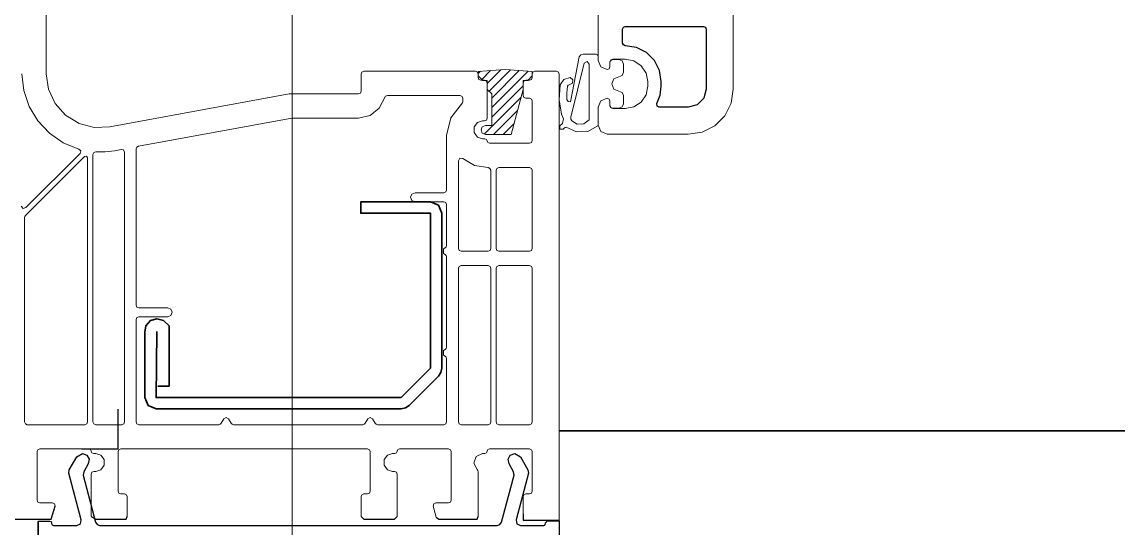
# Model space of a CAD drawing. Header units: millimetres. Extents: x 3755 to 5685, y 4194 to 7013.
# Drawn here: x 4320.8 to 4442.6, y 6143.1 to 6199.4 of the extents above; entities that cross this region are included whole.
import ezdxf

# ---------------------------------------------------------------- set-up
doc = ezdxf.new("R2010")
doc.units = ezdxf.units.MM
doc.linetypes.add('WIN_SOLID', pattern=[0])
for name, color, linetype, lineweight in [('Xella 025', 7, 'Continuous', 25), ('Xella 035', 7, 'Continuous', 35), ('Xella Bemaßung', 7, 'Continuous', 13), ('Xella-Text', 7, 'WIN_SOLID', 13)]:
    doc.layers.add(name, color=color, linetype=linetype, lineweight=lineweight)

msp = doc.modelspace()

# ---------------------------------------------------------------- linework, layer by layer
at = {"layer": 'Xella 025', "linetype": 'Continuous', "lineweight": 15}
for p, q in [((4399.81, 6191.88), (4399.81, 6368.88)), ((4384.81, 6206.38), (4384.81, 6195.08)), ((4386.11, 6194.93), (4386.19, 6195.1)), ((4386.36, 6195.18), (4386.19, 6195.1)), ((4386.19, 6195.1), (4386.2, 6195.14)), ((4386.2, 6195.14), (4386.41, 6195.23)), ((4387.11, 6195.18), (4386.36, 6195.18)), ((4386.41, 6195.23), (4387.81, 6195.23)), ((4387.47, 6195.03), (4387.11, 6195.18)), ((4387.81, 6195.23), (4388.77, 6195.04)), ((4371.86, 6192.98), (4372.84, 6193.96)), ((4373.98, 6194.03), (4372.48, 6192.53)), ((4372.68, 6191.67), (4375.04, 6194.03)), ((4376.03, 6193.96), (4372.98, 6190.91)), ((4372.98, 6189.85), (4377.03, 6193.9)), ((4384.81, 6195.08), (4385.11, 6194.37)), ((4385.11, 6194.37), (4385.81, 6194.08)), ((4385.81, 6194.08), (4386.03, 6194.16)), ((4386.03, 6194.16), (4386.11, 6194.38)), ((4386.11, 6194.38), (4386.11, 6194.93)), ((4387.61, 6194.68), (4387.47, 6195.03)), ((4387.61, 6193.78), (4387.61, 6194.68)), ((4388.77, 6195.04), (4389.58, 6194.49)), ((4389.58, 6194.49), (4390.12, 6193.68)), ((4371.48, 6193.65), (4371.71, 6193.88)), ((4386.31, 6192.48), (4386.55, 6193.04)), ((4386.55, 6193.04), (4387.47, 6193.42)), ((4387.47, 6193.42), (4387.61, 6193.78)), ((4390.12, 6193.68), (4390.31, 6192.73)), ((4390.31, 6192.73), (4390.31, 6192.23)), ((4376.48, 6192.28), (4372.98, 6188.78)), ((4386.55, 6191.91), (4386.31, 6192.48)), ((4387.47, 6191.53), (4386.55, 6191.91)), ((4387.61, 6191.18), (4387.47, 6191.53)), ((4390.31, 6192.23), (4390.12, 6191.27)), ((4399.57, 6190.33), (4399.81, 6191.88)), ((4372.16, 6186.91), (4376.24, 6190.99)), ((4385.11, 6190.58), (4384.81, 6189.88)), ((4385.81, 6190.88), (4385.11, 6190.58)), ((4386.03, 6190.79), (4385.81, 6190.88)), ((4386.11, 6190.58), (4386.03, 6190.79)), ((4386.11, 6190.03), (4386.11, 6190.58)), ((4387.47, 6189.92), (4387.61, 6190.28)), ((4387.61, 6190.28), (4387.61, 6191.18)), ((4389.58, 6190.46), (4388.77, 6189.92)), ((4390.12, 6191.27), (4389.58, 6190.46)), ((4398.86, 6188.94), (4399.57, 6190.33)), ((4373.18, 6186.87), (4375.85, 6189.54)), ((4384.81, 6189.88), (4384.81, 6187.96)), ((4386.19, 6189.85), (4386.11, 6190.03)), ((4386.2, 6189.81), (4386.19, 6189.85)), ((4386.19, 6189.85), (4386.36, 6189.78)), ((4386.41, 6189.73), (4386.2, 6189.81)), ((4386.36, 6189.78), (4387.11, 6189.78)), ((4387.81, 6189.73), (4386.41, 6189.73)), ((4387.11, 6189.78), (4387.47, 6189.92)), ((4388.77, 6189.92), (4387.81, 6189.73)), ((4375.46, 6188.09), (4374.24, 6186.87)), ((4384.81, 6187.96), (4384.81, 6187.88)), ((4384.81, 6187.88), (4385.11, 6187.17)), ((4396.36, 6187.12), (4397.75, 6187.83)), ((4397.75, 6187.83), (4398.86, 6188.94)), ((4385.11, 6187.17), (4385.81, 6186.88)), ((4385.81, 6186.88), (4394.81, 6186.88)), ((4394.81, 6186.88), (4396.36, 6187.12))]:
    msp.add_line(p, q, dxfattribs=at)
at = {"layer": 'Xella 025', "linetype": 'Continuous'}
for p, q in [((4387.51, 6198.58), (4387.6, 6198.79)), ((4387.6, 6198.79), (4387.81, 6198.88)), ((4387.81, 6198.88), (4396.51, 6198.88)), ((4396.51, 6198.88), (4396.73, 6198.79)), ((4396.73, 6198.79), (4396.81, 6198.58)), ((4387.51, 6197.03), (4387.51, 6198.58)), ((4396.81, 6198.58), (4396.81, 6191.88)), ((4387.6, 6196.81), (4387.51, 6197.03)), ((4387.81, 6196.73), (4387.6, 6196.81)), ((4389.05, 6196.53), (4387.81, 6196.73)), ((4390.17, 6195.96), (4389.05, 6196.53)), ((4391.05, 6195.08), (4390.17, 6195.96)), ((4391.62, 6193.96), (4391.05, 6195.08)), ((4391.81, 6192.73), (4391.62, 6193.96)), ((4391.81, 6192.23), (4391.81, 6192.73)), ((4391.69, 6191.24), (4391.81, 6192.23)), ((4396.81, 6191.88), (4396.55, 6190.88)), ((4391.33, 6190.32), (4391.69, 6191.24)), ((4391.34, 6190.02), (4391.33, 6190.32)), ((4396.55, 6190.88), (4395.81, 6190.14)), ((4391.59, 6189.88), (4391.34, 6190.02)), ((4394.81, 6189.88), (4391.59, 6189.88)), ((4395.81, 6190.14), (4394.81, 6189.88))]:
    msp.add_line(p, q, dxfattribs=at)
at = {"layer": 'Xella 025'}
for p, q in [((4331.46, 6151.88), (4331.46, 6156.32)), ((4326.86, 6151), (4327.49, 6151.37)), ((4327.39, 6151.88), (4331.46, 6151.88)), ((4327.49, 6151.37), (4327.98, 6151.2)), ((4375.03, 6151.2), (4375.53, 6151.37)), ((4375.53, 6151.37), (4376.16, 6151)), ((4326.01, 6149.55), (4326.86, 6151)), ((4328.13, 6150.24), (4327.63, 6149.33)), ((4327.98, 6151.2), (4328.22, 6150.75)), ((4328.22, 6150.75), (4328.13, 6150.24)), ((4374.79, 6150.75), (4375.03, 6151.2)), ((4374.89, 6150.24), (4374.79, 6150.75)), ((4375.4, 6149.33), (4374.89, 6150.24)), ((4376.16, 6151), (4376.99, 6149.55)), ((4325.97, 6149.17), (4326.01, 6149.55)), ((4327.36, 6143.99), (4325.97, 6149.17)), ((4327.63, 6149.33), (4327.57, 6148.96)), ((4327.57, 6148.96), (4328.95, 6143.75)), ((4374.05, 6143.75), (4375.45, 6148.96)), ((4375.45, 6148.96), (4375.4, 6149.33)), ((4377.05, 6149.17), (4375.67, 6144.01)), ((4376.99, 6149.55), (4377.05, 6149.17)), ((4324.03, 6144.08), (4324.45, 6145.5)), ((4319.76, 6144.08), (4324.03, 6144.08)), ((4327.26, 6143.56), (4327.36, 6143.99)), ((4328.46, 6144.38), (4328.98, 6144.08)), ((4328.98, 6144.08), (4332.34, 6144.08)), ((4332.34, 6144.08), (4332.46, 6144.38)), ((4358.46, 6144.38), (4358.76, 6144.08)), ((4358.76, 6144.08), (4362.16, 6144.08)), ((4362.16, 6144.08), (4362.46, 6144.38)), ((4366.8, 6144.3), (4367.09, 6144.08)), ((4367.09, 6144.08), (4371.34, 6144.08)), ((4371.34, 6144.08), (4371.46, 6144.38)), ((4375.67, 6144.01), (4375.75, 6143.56)), ((4376.46, 6144.68), (4376.46, 6143.96)), ((4376.46, 6143.96), (4380.46, 6143.96)), ((4322.57, 6143.86), (4323.86, 6143.86)), ((4323.86, 6143.86), (4324, 6143.81)), ((4324, 6143.81), (4324.06, 6143.58)), ((4324.06, 6143.58), (4324.12, 6143.43)), ((4324.12, 6143.43), (4324.26, 6143.37)), ((4324.26, 6143.37), (4326.86, 6143.37)), ((4326.86, 6143.37), (4327.26, 6143.56)), ((4328.95, 6143.75), (4329.14, 6143.47)), ((4329.14, 6143.47), (4329.44, 6143.37)), ((4329.44, 6143.37), (4373.57, 6143.37)), ((4373.57, 6143.37), (4373.87, 6143.47)), ((4373.87, 6143.47), (4374.05, 6143.75)), ((4375.75, 6143.56), (4376.15, 6143.37)), ((4376.15, 6143.37), (4378.76, 6143.37)), ((4378.76, 6143.37), (4378.9, 6143.43)), ((4378.9, 6143.43), (4378.96, 6143.68)), ((4378.96, 6143.68), (4379.16, 6143.88)), ((4379.16, 6143.88), (4380.48, 6143.88)), ((4380.48, 6143.88), (4380.48, 6138.88))]:
    msp.add_line(p, q, dxfattribs=at)
at = {"layer": 'Xella 025', "linetype": 'Continuous', "lineweight": 15, "flags": 128}
for points in [[(4372.46, 6188.68), (4372.46, 6192.58), (4372.38, 6192.79), (4372.16, 6192.88), (4371.76, 6192.88), (4371.55, 6192.96), (4371.46, 6193.18), (4371.46, 6193.58), (4371.38, 6193.79), (4371.16, 6193.88), (4358.76, 6193.88), (4358.55, 6193.79), (4358.46, 6193.58), (4358.46, 6191.68), (4358.38, 6191.46), (4358.16, 6191.38), (4350.46, 6191.37), (4330.55, 6187.71), (4328.81, 6187.65), (4327.12, 6188.09), (4325.62, 6189), (4324.46, 6190.3), (4323.72, 6191.88), (4323.46, 6193.61), (4323.46, 6205.67)], [(4386.19, 6195.1), (4386.11, 6194.93), (4386.11, 6194.38), (4386.03, 6194.16), (4385.81, 6194.08), (4385.11, 6194.37), (4384.81, 6195.08), (4384.81, 6195.52), (4384.74, 6195.7), (4384.56, 6195.77), (4383.13, 6195.77), (4382.86, 6195.7), (4382.68, 6195.49), (4381.71, 6190.5), (4381.46, 6190.54), (4381.33, 6190.75), (4381.3, 6191.49), (4381.38, 6192.22), (4381.45, 6192.35), (4381.59, 6192.38), (4381.96, 6192.55), (4382, 6192.95), (4381.68, 6193.18), (4380.97, 6192.98), (4380.59, 6192.36), (4380.47, 6190.72), (4380.73, 6189.1), (4380.96, 6188.61), (4380.82, 6188.08), (4380.54, 6187.8), (4380.54, 6187.45), (4380.89, 6187.45), (4381.01, 6187.57), (4381.12, 6187.64), (4381.25, 6187.66), (4382.4, 6187.14), (4383.65, 6187.2), (4384.75, 6187.82), (4384.8, 6187.88), (4384.81, 6187.96), (4384.81, 6189.88), (4385.11, 6190.58), (4385.81, 6190.88), (4386.03, 6190.79), (4386.11, 6190.58), (4386.11, 6190.03), (4386.19, 6189.85), (4386.36, 6189.78), (4387.11, 6189.78), (4387.47, 6189.92), (4387.61, 6190.28), (4387.61, 6191.18), (4387.47, 6191.53)], [(4380.46, 6143.88), (4380.46, 6193.58), (4380.38, 6193.79), (4380.16, 6193.88), (4377.76, 6193.88), (4377.55, 6193.79), (4377.46, 6193.58), (4377.46, 6193.18), (4377.38, 6192.96), (4377.16, 6192.88), (4376.76, 6192.88), (4376.55, 6192.79), (4376.46, 6192.58), (4376.46, 6191.18), (4376.55, 6190.96), (4376.76, 6190.88), (4377.16, 6190.88), (4377.38, 6190.79), (4377.46, 6190.58), (4377.46, 6186.18), (4377.38, 6185.96), (4377.16, 6185.88), (4372.72, 6185.88), (4372.54, 6185.95), (4372.39, 6186.3), (4372.22, 6186.38), (4371.96, 6186.38), (4371.38, 6186.57), (4371.01, 6187.07), (4371.01, 6187.69), (4371.38, 6188.19), (4371.96, 6188.38), (4372.16, 6188.38), (4372.38, 6188.46), (4372.46, 6188.68), (4372.48, 6192.87), (4371.98, 6192.87), (4371.48, 6193.37), (4371.48, 6193.87), (4374.48, 6194.07), (4377.48, 6193.87), (4377.48, 6193.37), (4376.98, 6192.87), (4376.48, 6192.87), (4376.48, 6191.87), (4375.14, 6186.87), (4372.28, 6186.87), (4371.92, 6187.01), (4371.78, 6187.37), (4371.92, 6187.72), (4372.27, 6187.87), (4372.98, 6187.87), (4372.98, 6191.37), (4372.48, 6191.87), (4372.48, 6192.87)], [(4383.58, 6194.97), (4383.24, 6194.8), (4381.77, 6188.77), (4381.75, 6188.56), (4381.87, 6188.39), (4382.48, 6187.99), (4383.21, 6188.03), (4383.78, 6188.5), (4383.81, 6188.55), (4383.81, 6188.61), (4383.81, 6194.67), (4383.58, 6194.97)], [(4320.69, 6178.88), (4320.89, 6178.64), (4321.2, 6178.72), (4327.22, 6184.74), (4327.3, 6185.03), (4327.09, 6185.24), (4325.35, 6185.94), (4323.81, 6187), (4322.52, 6188.37), (4321.56, 6189.97), (4320.97, 6191.75), (4320.76, 6193.61)], [(4369.46, 6191.18), (4361.37, 6191.18), (4361.18, 6191.11), (4360.48, 6189.77), (4359.45, 6188.97), (4358.16, 6188.68), (4350.76, 6188.68), (4333.71, 6185.55), (4333.53, 6185.44), (4333.46, 6185.25), (4333.46, 6167.88), (4333.55, 6167.66), (4333.76, 6167.58), (4336.96, 6167.58), (4337.32, 6167.43), (4337.46, 6167.08), (4337.32, 6166.72), (4336.96, 6166.58), (4333.76, 6166.58), (4333.55, 6166.49), (4333.46, 6166.28), (4333.46, 6154.88), (4333.55, 6154.66), (4333.76, 6154.58), (4342.66, 6154.58), (4342.81, 6154.62), (4342.92, 6154.73), (4343.2, 6155.23), (4343.46, 6155.38), (4343.72, 6155.23), (4344.01, 6154.73), (4344.12, 6154.62), (4344.27, 6154.58), (4358.66, 6154.58), (4358.81, 6154.62), (4358.92, 6154.73), (4359.2, 6155.23), (4359.46, 6155.38), (4359.72, 6155.23), (4360.01, 6154.73), (4360.12, 6154.62), (4360.27, 6154.58), (4367.66, 6154.58), (4367.88, 6154.66), (4367.96, 6154.88), (4367.96, 6161.94), (4367.92, 6162.09), (4367.81, 6162.2), (4367.61, 6162.32), (4367.61, 6162.84), (4367.81, 6162.95), (4367.92, 6163.06), (4367.96, 6163.21), (4367.96, 6173.24), (4367.92, 6173.39), (4367.81, 6173.5), (4367.61, 6173.62), (4367.61, 6174.14), (4367.81, 6174.25), (4367.92, 6174.36), (4367.96, 6174.51), (4367.96, 6179.08), (4367.88, 6179.29), (4367.66, 6179.38), (4366.17, 6179.35), (4364.46, 6179.38), (4364.11, 6179.52), (4363.96, 6179.88), (4364.11, 6180.23), (4364.46, 6180.38), (4367.66, 6180.38), (4367.88, 6180.46), (4367.96, 6180.68), (4367.96, 6186.75), (4368.41, 6188.7), (4369.73, 6190.37), (4369.76, 6190.5), (4369.76, 6190.88), (4369.68, 6191.09), (4369.46, 6191.18)], [(4328.06, 6184.26), (4327.94, 6184.44), (4327.72, 6184.4), (4321.15, 6177.83), (4321.09, 6177.73), (4321.06, 6177.61), (4321.06, 6154.88), (4321.15, 6154.66), (4321.36, 6154.58), (4327.76, 6154.58), (4327.98, 6154.66), (4328.06, 6154.88), (4328.06, 6184.26)], [(4332.16, 6184.9), (4332.06, 6185.13), (4331.81, 6185.2), (4331.04, 6185.05), (4330.01, 6184.93), (4328.98, 6184.93), (4328.76, 6184.84), (4328.66, 6184.62), (4328.66, 6154.88), (4328.75, 6154.66), (4328.96, 6154.58), (4331.86, 6154.58), (4332.08, 6154.66), (4332.16, 6154.88), (4332.16, 6184.9)], [(4369.44, 6184.21), (4369.76, 6184.17), (4371.07, 6183.42), (4372.56, 6183.18), (4372.77, 6183.09), (4372.86, 6182.88), (4372.86, 6174.18), (4372.78, 6173.96), (4372.56, 6173.88), (4369.56, 6173.88), (4369.35, 6173.96), (4369.26, 6174.18), (4369.26, 6183.94), (4369.44, 6184.21)], [(4373.76, 6183.18), (4377.16, 6183.18), (4377.38, 6183.09), (4377.46, 6182.88), (4377.46, 6174.18), (4377.38, 6173.96), (4377.16, 6173.88), (4373.76, 6173.88), (4373.55, 6173.96), (4373.46, 6174.18), (4373.46, 6182.88), (4373.55, 6183.09), (4373.76, 6183.18)], [(4369.56, 6172.28), (4372.56, 6172.28), (4372.78, 6172.19), (4372.86, 6171.98), (4372.86, 6154.88), (4372.78, 6154.66), (4372.56, 6154.58), (4369.56, 6154.58), (4369.35, 6154.66), (4369.26, 6154.88), (4369.26, 6171.98), (4369.35, 6172.19), (4369.56, 6172.28)], [(4373.76, 6172.28), (4377.16, 6172.28), (4377.38, 6172.19), (4377.46, 6171.98), (4377.46, 6154.88), (4377.38, 6154.66), (4377.16, 6154.58), (4373.76, 6154.58), (4373.55, 6154.66), (4373.46, 6154.88), (4373.46, 6171.98), (4373.55, 6172.19), (4373.76, 6172.28)], [(4324.45, 6145.5), (4324.4, 6145.76), (4324.16, 6145.88), (4322.76, 6145.88), (4322.55, 6145.96), (4322.46, 6146.18), (4322.46, 6151.58), (4322.55, 6151.79), (4322.76, 6151.88), (4328.21, 6151.88), (4328.39, 6151.8), (4328.54, 6151.45), (4328.71, 6151.38), (4328.96, 6151.38), (4329.55, 6151.19), (4329.92, 6150.69), (4329.92, 6150.07), (4329.55, 6149.57), (4328.96, 6149.38), (4328.76, 6149.38), (4328.55, 6149.29), (4328.46, 6149.08), (4328.46, 6144.38)], [(4332.46, 6144.38), (4332.46, 6146.58), (4332.38, 6146.79), (4332.16, 6146.88), (4331.76, 6146.88), (4331.55, 6146.96), (4331.46, 6147.18), (4331.46, 6151.58), (4331.55, 6151.79), (4331.76, 6151.88), (4359.16, 6151.88), (4359.38, 6151.79), (4359.46, 6151.58), (4359.46, 6147.18), (4359.38, 6146.96), (4359.16, 6146.88), (4358.76, 6146.88), (4358.55, 6146.79), (4358.46, 6146.58), (4358.46, 6144.38)], [(4362.46, 6144.38), (4362.46, 6149.08), (4362.38, 6149.29), (4362.16, 6149.38), (4361.96, 6149.38), (4361.38, 6149.57), (4361.01, 6150.07), (4361.01, 6150.69), (4361.38, 6151.19), (4361.96, 6151.38), (4362.21, 6151.38), (4362.39, 6151.45), (4362.54, 6151.8), (4362.71, 6151.88), (4368.16, 6151.88), (4368.38, 6151.79), (4368.46, 6151.58), (4368.46, 6146.18), (4368.38, 6145.96), (4368.16, 6145.88), (4366.76, 6145.88), (4366.53, 6145.76), (4366.47, 6145.5), (4366.8, 6144.3)], [(4371.46, 6144.38), (4371.46, 6149.35), (4371.43, 6149.48), (4371.35, 6149.59), (4370.97, 6150.3), (4371.23, 6151.05), (4371.96, 6151.38), (4372.22, 6151.38), (4372.39, 6151.45), (4372.54, 6151.8), (4372.72, 6151.88), (4377.16, 6151.88), (4377.38, 6151.79), (4377.46, 6151.58), (4377.46, 6147.18), (4377.38, 6146.96), (4377.16, 6146.88), (4376.76, 6146.88), (4376.55, 6146.79), (4376.46, 6146.58), (4376.46, 6144.68)]]:
    msp.add_lwpolyline(points, dxfattribs=at)
at = {"layer": 'Xella 035'}
for p, q in [((5163.97, 6153.88), (4380.46, 6153.88)), ((4322.57, 6095.87), (4322.58, 6143.86))]:
    msp.add_line(p, q, dxfattribs=at)
at = {"layer": 'Xella 035', "linetype": 'Continuous', "lineweight": 35, "flags": 128}
msp.add_lwpolyline([(4335.87, 6158.85), (4337.12, 6158.85), (4337.12, 6164.85), (4337.12, 6165.59), (4336.49, 6166.15), (4335.77, 6166.35), (4335.05, 6166.15), (4334.55, 6165.59), (4334.42, 6164.85), (4334.42, 6157.6), (4334.79, 6156.72), (4335.67, 6156.35), (4362.9, 6156.35), (4363.38, 6156.45), (4363.79, 6156.72), (4367.05, 6159.99), (4367.33, 6160.39), (4367.42, 6160.87), (4367.42, 6178.1), (4367.05, 6178.99), (4366.17, 6179.35), (4358.42, 6179.35), (4358.42, 6178.1), (4366.17, 6178.1), (4366.17, 6160.87), (4362.9, 6157.6), (4335.67, 6157.6), (4335.77, 6164.95)], dxfattribs=at)
at = {"layer": 'Xella Bemaßung'}
msp.add_circle((4338.04, 6126.75), 210.04, dxfattribs=at)
at = {"layer": 'Xella-Text'}
msp.add_line((4350.79, 6208.51), (4350.79, 6020.06), dxfattribs=at)

doc.saveas('drawing.dxf')
